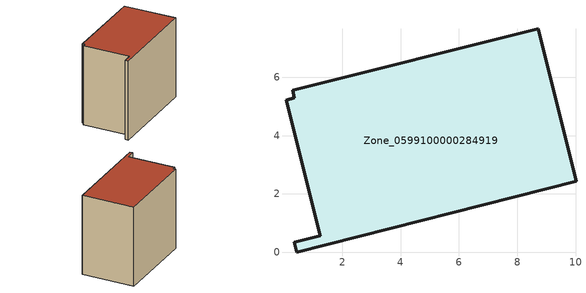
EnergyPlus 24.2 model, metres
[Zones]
Zone_0599100000284919
 floor ground (C_G): 0.07,5.22 0.36,5.3 0.29,5.55 8.71,7.67 10.01,2.44 0.44,0 0.35,0.34 1.24,0.56 z0
 wall outside (C_F): 0.35,0.34 0.44,0 10.01,2.44 8.71,7.67 0.29,5.55 0.36,5.3 0.07,5.22 1.24,0.56 0.35,0.34 z0:8.28
 roof outside (C_R): 0.36,5.3 0.07,5.22 1.24,0.56 0.35,0.34 0.44,0 10.01,2.44 8.71,7.67 0.29,5.55 z8.28
[BUILDING]
Pand.0599100000284919: North Axis=0; Terrain=City; Loads Convergence Tolerance Value=0.04; Temperature Convergence Tolerance Value=0.4; Solar Distribution=FullExterior; Maximum Number of Warmup Days=25; Minimum Number of Warmup Days=1
[Site:Location]
Rotterdam.The.Hague.AP_ZH_NLD Design_Conditions: Latitude=51.96; Longitude=4.45; Time Zone=1; Elevation=-4.5
[SITE:GROUNDTEMPERATURE:BUILDINGSURFACE]
18, 18, 18, 18, 18, 18, 18, 18, 18, 18, 18, 18
[MATERIAL] Thermal Absorptance=0.9; Solar Absorptance=0.7; Visible Absorptance=0.7
Name | Roughness | Thickness | Conductivity | Density | Specific Heat
G.TI.1975-1991 | MediumSmooth | 0.15 | 0.288461 | 540 | 1210
F.TI.1975-1991 | Rough | 0.3 | 0.230769 | 1920 | 840
R.TI.1975-1991 | MediumRough | 0.2 | 0.153846 | 1500 | 1000
[CONSTRUCTION]
C_G: G.TI.1975-1991
C_F: F.TI.1975-1991
C_R: R.TI.1975-1991
[ZONE]
Zone_0599100000284919: Type=1; Multiplier=1; Ceiling Height=Autocalculate; Volume=Autocalculate; Floor Area=autocalculate; Part of Total Floor Area=Yes
[ZONEINFILTRATION:DESIGNFLOWRATE]
Infil_Zone_0599100000284919: Zone or ZoneList or Space or SpaceList=Zone_0599100000284919; Schedule=AlwaysOn; Design Flow Rate Calculation Method=Flow/Area; Flow Rate per Floor Area=0.003; Constant Term Coefficient=1; Temperature Term Coefficient=0; Velocity Term Coefficient=0; Velocity Squared Term Coefficient=0
[HVACTEMPLATE:ZONE:IDEALLOADSAIRSYSTEM]
Zone_0599100000284919: Maximum Heating Supply Air Temperature=50; Minimum Cooling Supply Air Temperature=13; Maximum Heating Supply Air Humidity Ratio=0.0156; Minimum Cooling Supply Air Humidity Ratio=0.0077; Heating Limit=NoLimit; Cooling Limit=NoLimit; Dehumidification Control Type=ConstantSensibleHeatRatio; Cooling Sensible Heat Ratio=0.7; Dehumidification Setpoint=60; Humidification Control Type=None; Humidification Setpoint=30; Outdoor Air Method=None; Outdoor Air Flow Rate per Person=0.00944; Outdoor Air Flow Rate per Zone Floor Area=0; Outdoor Air Flow Rate per Zone=0; Demand Controlled Ventilation Type=None; Outdoor Air Economizer Type=NoEconomizer; Heat Recovery Type=None; Sensible Heat Recovery Effectiveness=0.7; Latent Heat Recovery Effectiveness=0.65
[ZONECONTROL:THERMOSTAT]
ThermostatControl_Zone_0599100000284919: Zone or ZoneList=Zone_0599100000284919; Control Type Schedule=DualSetpointControlType; Control 1=Thermostat_Zone_0599100000284919; Temperature Difference Between Cutout And Setpoint=0
[THERMOSTATSETPOINT:DUALSETPOINT]
Thermostat_Zone_0599100000284919: Heating Setpoint Temperature Schedule=HeatingSetpoint_Zone_0599100000284919; Cooling Setpoint Temperature Schedule=CoolingSetpoint_Zone_0599100000284919
[SCHEDULE:COMPACT]
HeatingSetpoint_Zone_0599100000284919: Through: 12/31, For: AllDays, Until: 24:00, 21
CoolingSetpoint_Zone_0599100000284919: Through: 12/31, For: AllDays, Until: 24:00, 24
DualSetpointControlType: Through: 12/31, For: AllDays, Until: 24:00, 4
AlwaysOn: Through: 12/31, For: AllDays, Until: 24:00, 1
